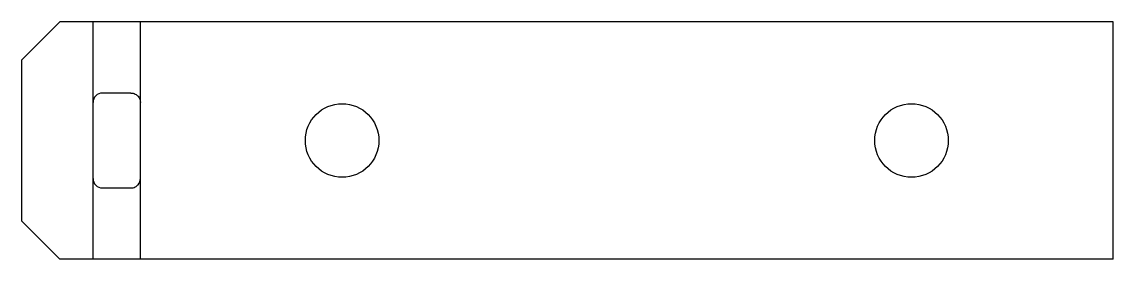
# Paper-space layout '_Top' of a CAD drawing. Header units: millimetres. Extents: x -25.5 to 20.5, y 15 to 25.
import ezdxf

# ---------------------------------------------------------------- set-up
doc = ezdxf.new("R2010")
doc.units = ezdxf.units.MM

psp = doc.layouts.new('_Top')

# ---------------------------------------------------------------- linework, layer by layer
at = {"color": 7, "linetype": 'Continuous', "lineweight": 25}
for p, q in [((-25.5, 23.4), (-23.9, 25)), ((20.5, 25), (-23.9, 25)), ((-22.5, 15), (-22.5, 25)), ((-20.5, 15), (-20.5, 25)), ((20.5, 15), (20.5, 25)), ((-25.5, 16.6), (-25.5, 23.4)), ((-20.9, 22), (-22.1, 22)), ((-22.1, 18), (-20.9, 18)), ((-23.9, 15), (-25.5, 16.6)), ((20.5, 15), (-23.9, 15))]:
    psp.add_line(p, q, dxfattribs=at)
for centre in [(-12, 20), (12, 20)]:
    psp.add_circle(centre, 1.55, dxfattribs=at)
for points, knots in [([(-22.1, 22), (-22.204, 22), (-22.308, 21.958), (-22.456, 21.81), (-22.5, 21.706), (-22.5, 21.6)], [0, 0, 0, 0, 0.5, 0.5, 1, 1, 1, 1]), ([(-20.9, 22), (-20.831, 22), (-20.772, 21.983), (-20.671, 21.933), (-20.63, 21.899), (-20.532, 21.786), (-20.5, 21.692), (-20.5, 21.6)], [0, 0, 0, 0, 0.25, 0.25, 0.5, 0.5, 1, 1, 1, 1]), ([(-22.5, 18.4), (-22.5, 18.294), (-22.456, 18.19), (-22.308, 18.043), (-22.204, 18), (-22.1, 18)], [0, 0, 0, 0, 0.5, 0.5, 1, 1, 1, 1]), ([(-20.9, 18), (-20.831, 18), (-20.772, 18.017), (-20.671, 18.067), (-20.63, 18.101), (-20.532, 18.214), (-20.5, 18.308), (-20.5, 18.4)], [0, 0, 0, 0, 0.25, 0.25, 0.5, 0.5, 1, 1, 1, 1])]:
    psp.add_open_spline(points, degree=3, knots=knots, dxfattribs=at)

doc.saveas('drawing.dxf')
